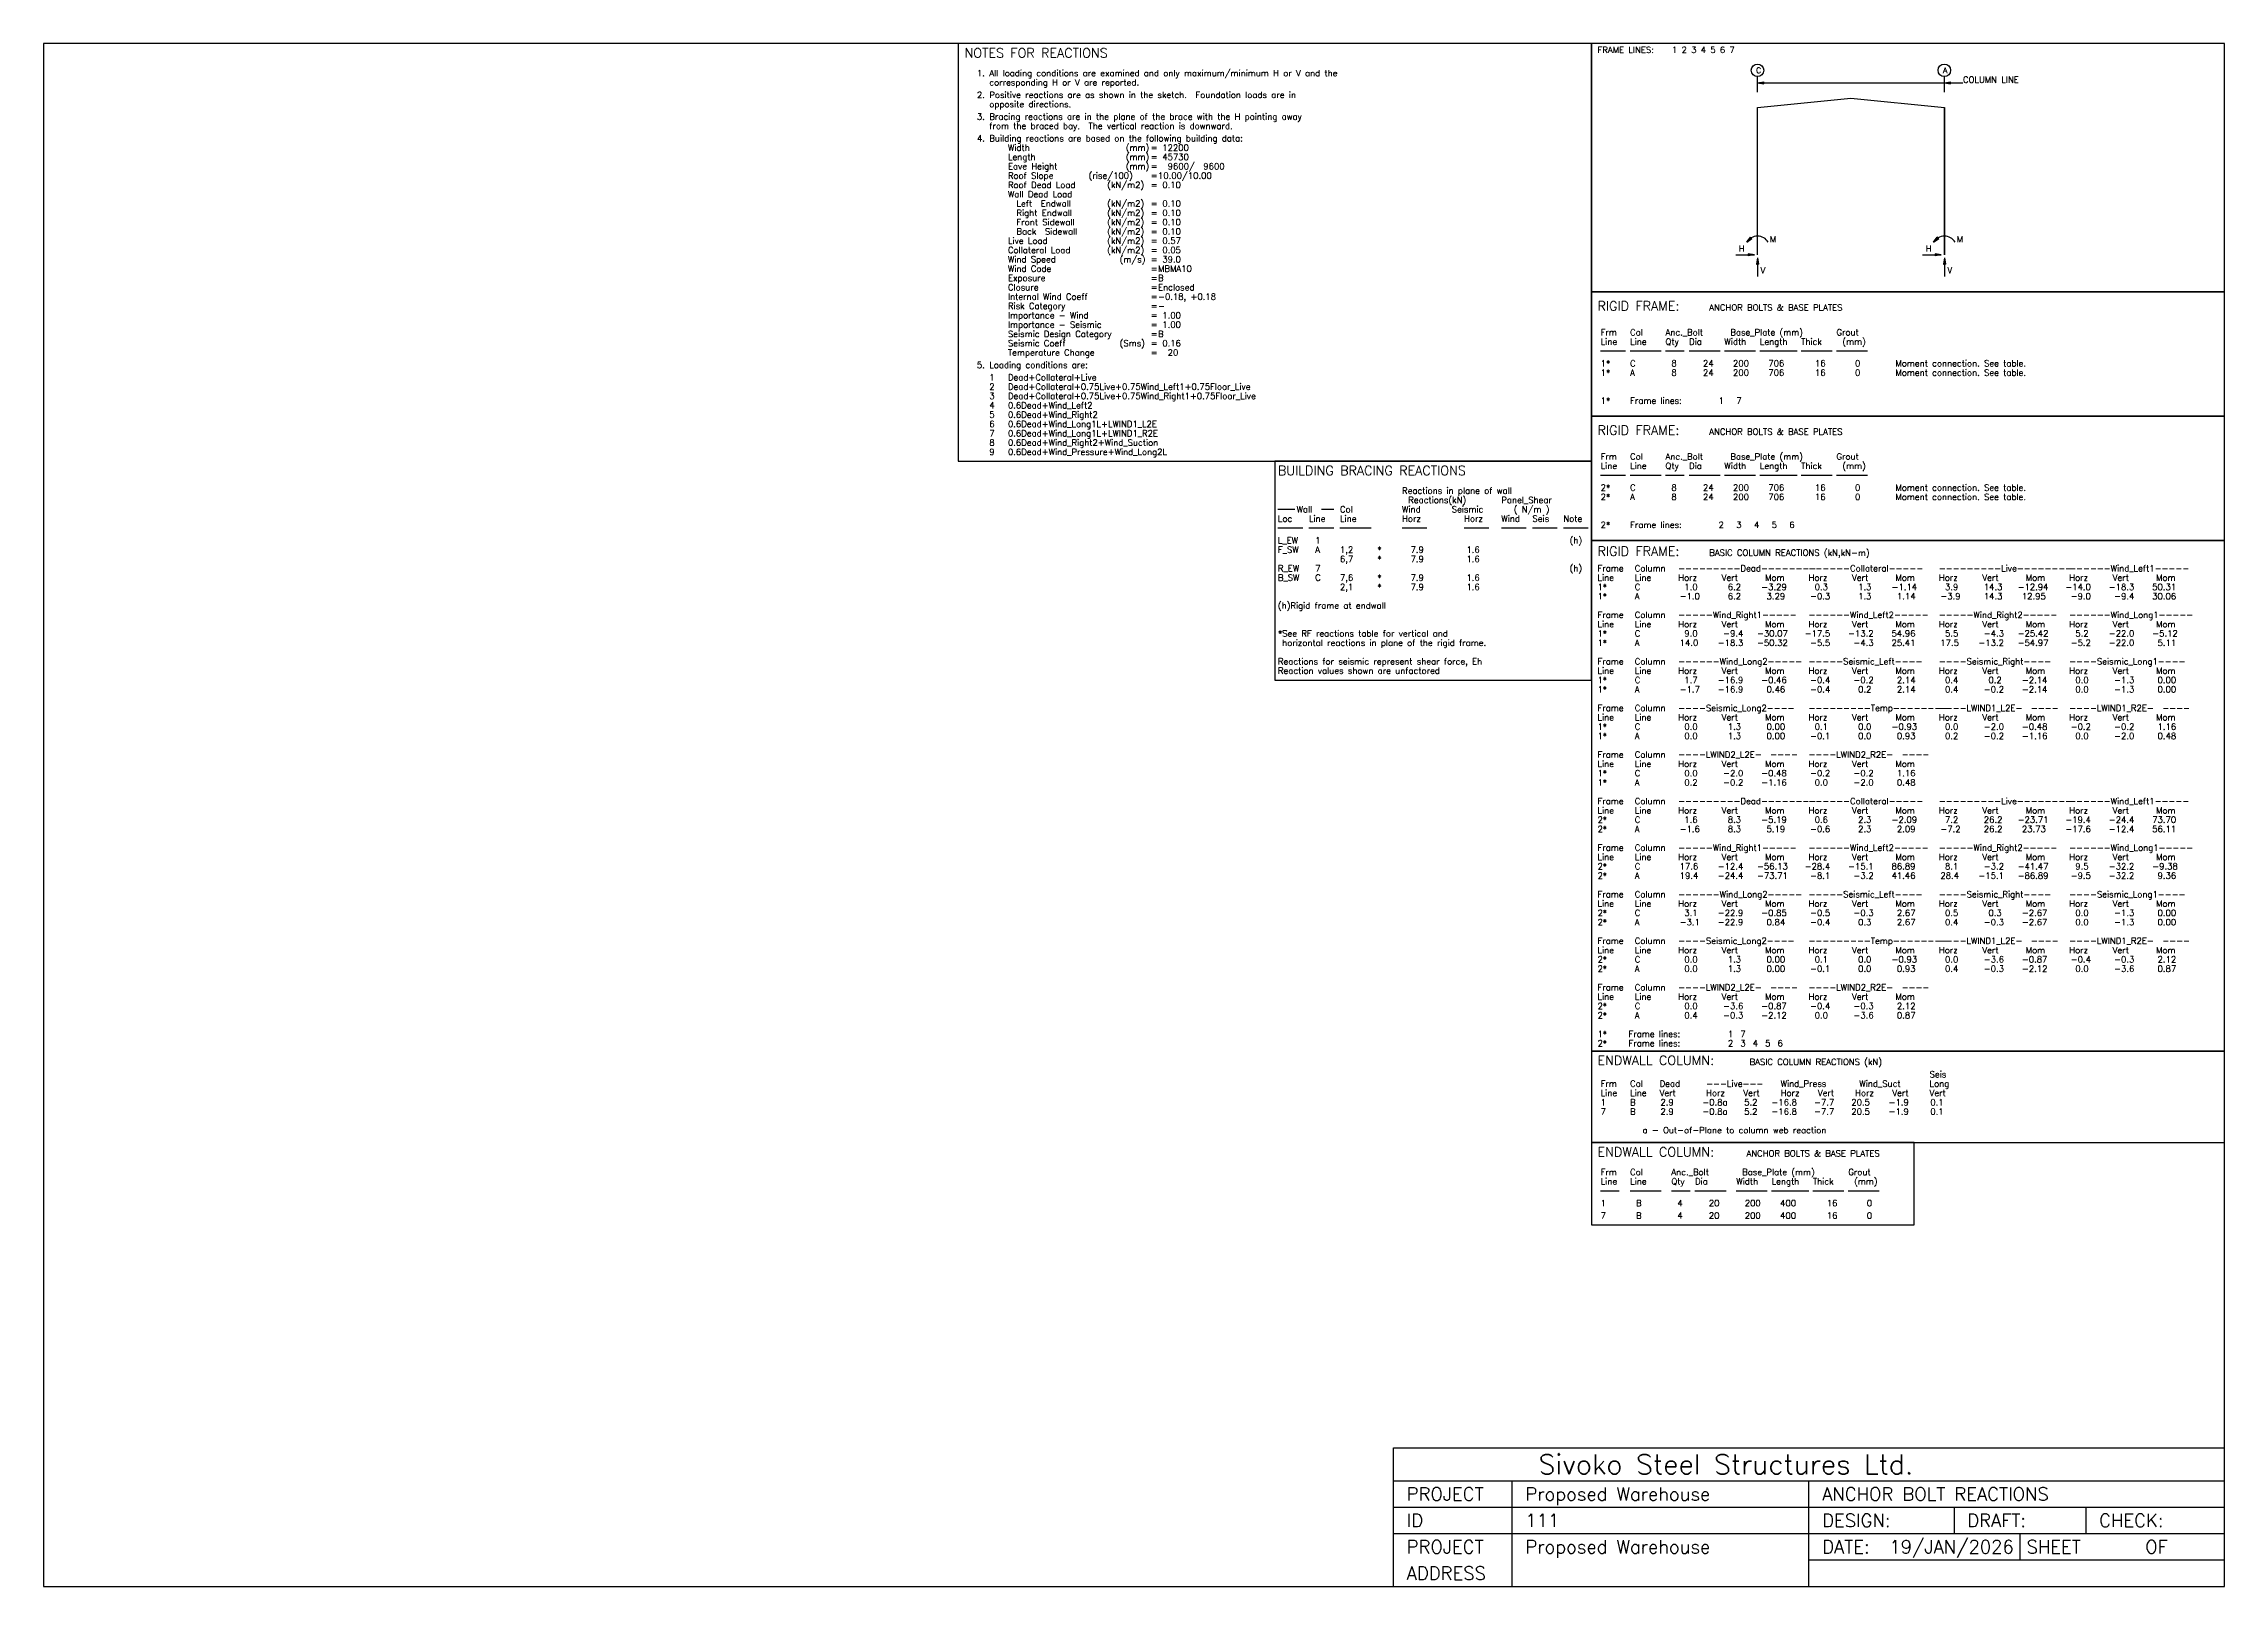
# Model space of a CAD drawing. Extents: x 0 to 63438, y 0 to 44860.
import ezdxf

# ---------------------------------------------------------------- set-up
doc = ezdxf.new("R2010")
doc.units = 0
doc.linetypes.add('CONTIN', pattern=[0])
doc.layers.get('0').update_dxf_attribs({"linetype": 'CONTIN'})
for name, color, linetype in [('1', 7, 'CONTIN'), ('13', 1, 'CONTIN'), ('14', 7, 'CONTIN'), ('20', 7, 'CONTIN'), ('22', 7, 'CONTIN'), ('26', 7, 'CONTIN')]:
    doc.layers.add(name, color=color, linetype=linetype)
doc.styles.add('SIMPLEX', font='SIMPLEX')

# ---------------------------------------------------------------- blocks, each defined once
blk = doc.blocks.new('MARROW')
for p, q in [((0, 0), (-2.54, 0.42)), ((-2.54, 0.42), (-2.54, -0.42)), ((0, 0), (-2.54, -0.42))]:
    blk.add_line(p, q)
blk = doc.blocks.new('RFRM-1', base_point=(-4833.298, 6138.369))
for p, q in [((13581.807, 6138.369), (-4833.298, 6138.369)), ((-4833.298, 6138.369), (-4833.298, -1083.242)), ((13581.807, -1083.242), (13581.807, 6138.369)), ((-4833.298, -1083.242), (13581.807, -1083.242))]:
    blk.add_line(p, q)
at = {"layer": '1'}
for p, q in [((0, 4730.154), (0, 5181.505)), ((5436.365, 4730.154), (5436.365, 5181.505)), ((0, 5000.965), (5977.986, 5000.965)), ((0, 4277.796), (2718.183, 4549.614)), ((2718.183, 4549.614), (5436.365, 4277.796)), ((0, 0), (0, 4277.796)), ((0, 0), (0, 4277.796)), ((5436.365, 4277.796), (5436.365, 0)), ((5436.365, 0), (5436.365, 4277.796)), ((-631.891, 0), (-90.27, 0)), ((4804.475, 0), (5346.095, 0)), ((0, -90.27), (0, -631.891)), ((5436.365, -90.27), (5436.365, -631.891))]:
    blk.add_line(p, q, dxfattribs=at)
for centre in [(0, 180.54), (5436.365, 180.54)]:
    blk.add_arc(centre, 361.081, 30, 150, dxfattribs=at)
at = {"layer": '13'}
for centre in [(0, 5362.045), (5436.365, 5362.045)]:
    blk.add_circle(centre, 180.54, dxfattribs=at)
at = {"layer": '1', "xscale": 71.079, "yscale": 71.079, "zscale": 71.079}
for p, rotation in [((0, 5000.965), 180), ((5436.365, 5000.965), 180), ((-312.705, 361.08), -135), ((5123.661, 361.08), -135), ((0, -90.27), 90), ((5436.365, -90.27), 90)]:
    blk.add_blockref('MARROW', p, dxfattribs=dict(at, rotation=rotation))
for p in [(-90.27, 0), (5346.095, 0)]:
    blk.add_blockref('MARROW', p, dxfattribs=at)
at = {"layer": '13', "style": 'SIMPLEX'}
for s, p in [('C', (-40.622, 5280.802)), ('A', (5395.744, 5280.802))]:
    blk.add_text(s, height=162.486, dxfattribs=at).set_placement(p)
at = {"layer": '14', "style": 'SIMPLEX'}
for s, p in [('FRAME LINES:', (-4652.757, 5867.559)), ('1 2 3 4 5 6 7', (-2486.274, 5867.559)), ('COLUMN LINE', (5977.986, 5000.965)), ('H', (-541.621, 90.27)), ('M', (361.081, 361.081)), ('H', (4894.745, 90.27)), ('M', (5797.446, 361.081)), ('V', (90.27, -541.621)), ('V', (5526.635, -541.621))]:
    blk.add_text(s, height=180.54, dxfattribs=at).set_placement(p)
blk = doc.blocks.new('BOLT01')
for p, q in [((18415.104, 0), (0, 0)), ((0, 0), (0, -3610.805)), ((18415.104, -3610.805), (18415.104, 0)), ((0, -3610.805), (18415.104, -3610.805))]:
    blk.add_line(p, q)
at = {"layer": '14'}
for p, q in [((270.81, -1715.132), (992.971, -1715.132)), ((1128.377, -1715.132), (2031.078, -1715.132)), ((2157.456, -1715.132), (2699.077, -1715.132)), ((2843.509, -1715.132), (3746.21, -1715.132)), ((3872.588, -1715.132), (4775.289, -1715.132)), ((4901.667, -1715.132), (5984.908, -1715.132)), ((6102.259, -1715.132), (7004.96, -1715.132)), ((7131.339, -1715.132), (8034.041, -1715.132))]:
    blk.add_line(p, q, dxfattribs=at)
at = {"layer": '13', "style": 'SIMPLEX'}
for s, p in [('1*', (270.81, -2166.483)), ('1*', (270.81, -2437.293)), ('A', (1128.377, -2437.293)), ('C', (1128.377, -2166.483)), ('1*', (270.81, -3249.725)), ('1', (3701.074, -3249.725)), ('7', (4215.614, -3249.725))]:
    blk.add_text(s, height=180.54, dxfattribs=at).set_placement(p)
at = {"layer": '14', "style": 'SIMPLEX'}
for s, p in [('Frm', (270.81, -1263.782)), ('Col', (1128.377, -1263.782)), ('Anc._Bolt', (2157.456, -1263.782)), ('Base_Plate (mm)', (4044.101, -1263.782)), ('Grout', (7131.339, -1263.782)), ('Line', (270.81, -1534.592)), ('Line', (1128.377, -1534.592)), ('Qty', (2157.456, -1534.592)), ('Dia', (2843.509, -1534.592)), ('Width', (3872.588, -1534.592)), ('Length', (4901.667, -1534.592)), ('Thick', (6102.259, -1534.592)), ('(mm)', (7302.853, -1534.592)), ('Moment connection. See table.', (8846.475, -2166.483)), ('Moment connection. See table.', (8846.475, -2437.293)), ('Frame lines:', (1128.377, -3249.725))]:
    blk.add_text(s, height=180.54, dxfattribs=at).set_placement(p)
at = {"layer": '20', "style": 'SIMPLEX'}
for s, height, p in [('RIGID FRAME:', 270.81, (180.54, -541.621)), ('ANCHOR BOLTS & BASE PLATES', 180.54, (3430.265, -541.621))]:
    blk.add_text(s, height=height, dxfattribs=at).set_placement(p)
at = {"layer": '26', "style": 'SIMPLEX'}
for s, p in [('8', (2328.969, -2166.483)), ('8', (2328.969, -2437.293)), ('   24', (2843.509, -2166.483)), ('   24', (2843.509, -2437.293)), ('  200', (3872.588, -2166.483)), ('  200', (3872.588, -2437.293)), ('  706', (4901.667, -2166.483)), ('  706', (4901.667, -2437.293)), ('   16', (6102.259, -2166.483)), ('   16', (6102.259, -2437.293)), ('    0', (7131.339, -2166.483)), ('    0', (7131.339, -2437.293))]:
    blk.add_text(s, height=180.54, dxfattribs=at).set_placement(p)
blk = doc.blocks.new('BOLT02')
for p, q in [((18415.104, 0), (0, 0)), ((0, 0), (0, -3610.805)), ((18415.104, -3610.805), (18415.104, 0)), ((0, -3610.805), (18415.104, -3610.805))]:
    blk.add_line(p, q)
at = {"layer": '14'}
for p, q in [((270.81, -1715.132), (992.971, -1715.132)), ((1128.377, -1715.132), (2031.078, -1715.132)), ((2157.456, -1715.132), (2699.077, -1715.132)), ((2843.509, -1715.132), (3746.21, -1715.132)), ((3872.588, -1715.132), (4775.289, -1715.132)), ((4901.667, -1715.132), (5984.908, -1715.132)), ((6102.259, -1715.132), (7004.96, -1715.132)), ((7131.339, -1715.132), (8034.041, -1715.132))]:
    blk.add_line(p, q, dxfattribs=at)
at = {"layer": '13', "style": 'SIMPLEX'}
for s, p in [('2*', (270.81, -2166.483)), ('2*', (270.81, -2437.293)), ('A', (1128.377, -2437.293)), ('C', (1128.377, -2166.483)), ('2*', (270.81, -3249.725)), ('2', (3701.074, -3249.725)), ('3', (4215.614, -3249.725)), ('4', (4730.153, -3249.725)), ('5', (5244.693, -3249.725)), ('6', (5759.232, -3249.725))]:
    blk.add_text(s, height=180.54, dxfattribs=at).set_placement(p)
at = {"layer": '14', "style": 'SIMPLEX'}
for s, p in [('Frm', (270.81, -1263.782)), ('Col', (1128.377, -1263.782)), ('Anc._Bolt', (2157.456, -1263.782)), ('Base_Plate (mm)', (4044.101, -1263.782)), ('Grout', (7131.339, -1263.782)), ('Line', (270.81, -1534.592)), ('Line', (1128.377, -1534.592)), ('Qty', (2157.456, -1534.592)), ('Dia', (2843.509, -1534.592)), ('Width', (3872.588, -1534.592)), ('Length', (4901.667, -1534.592)), ('Thick', (6102.259, -1534.592)), ('(mm)', (7302.853, -1534.592)), ('Moment connection. See table.', (8846.475, -2166.483)), ('Moment connection. See table.', (8846.475, -2437.293)), ('Frame lines:', (1128.377, -3249.725))]:
    blk.add_text(s, height=180.54, dxfattribs=at).set_placement(p)
at = {"layer": '20', "style": 'SIMPLEX'}
for s, height, p in [('RIGID FRAME:', 270.81, (180.54, -541.621)), ('ANCHOR BOLTS & BASE PLATES', 180.54, (3430.265, -541.621))]:
    blk.add_text(s, height=height, dxfattribs=at).set_placement(p)
at = {"layer": '26', "style": 'SIMPLEX'}
for s, p in [('8', (2328.969, -2166.483)), ('8', (2328.969, -2437.293)), ('   24', (2843.509, -2166.483)), ('   24', (2843.509, -2437.293)), ('  200', (3872.588, -2166.483)), ('  200', (3872.588, -2437.293)), ('  706', (4901.667, -2166.483)), ('  706', (4901.667, -2437.293)), ('   16', (6102.259, -2166.483)), ('   16', (6102.259, -2437.293)), ('    0', (7131.339, -2166.483)), ('    0', (7131.339, -2437.293))]:
    blk.add_text(s, height=180.54, dxfattribs=at).set_placement(p)
blk = doc.blocks.new('RFBASE')
at = {"layer": '1'}
for p, q in [((18415.104, 0), (0, 0)), ((0, 0), (0, -14849.433)), ((18415.104, -14849.433), (18415.104, 0)), ((0, -14849.433), (18415.104, -14849.433))]:
    blk.add_line(p, q, dxfattribs=at)
at = {"layer": '13', "style": 'SIMPLEX'}
for s, p in [('1*', (180.54, -1444.322)), ('C', (1263.782, -1444.322)), ('1*', (180.54, -1715.132)), ('A', (1263.782, -1715.132)), ('1*', (180.54, -2798.374)), ('1*', (180.54, -3069.185)), ('A', (1263.782, -3069.185)), ('C', (1263.782, -2798.374)), ('1*', (180.54, -4152.426)), ('1*', (180.54, -4423.236)), ('A', (1263.782, -4423.236)), ('C', (1263.782, -4152.426)), ('1*', (180.54, -5506.478)), ('1*', (180.54, -5777.288)), ('A', (1263.782, -5777.288)), ('C', (1263.782, -5506.478)), ('1*', (180.54, -6860.528)), ('1*', (180.54, -7131.339)), ('A', (1263.782, -7131.339)), ('C', (1263.782, -6860.528)), ('2*', (180.54, -8214.581)), ('C', (1263.782, -8214.581)), ('2*', (180.54, -8485.392)), ('A', (1263.782, -8485.392)), ('2*', (180.54, -9568.633)), ('C', (1263.782, -9568.633)), ('2*', (180.54, -9839.443)), ('A', (1263.782, -9839.443)), ('2*', (180.54, -10922.686)), ('C', (1263.782, -10922.686)), ('2*', (180.54, -11193.496)), ('A', (1263.782, -11193.496)), ('2*', (180.54, -12276.737)), ('2*', (180.54, -12547.548)), ('A', (1263.782, -12547.548)), ('C', (1263.782, -12276.737)), ('2*', (180.54, -13630.789)), ('2*', (180.54, -13901.6)), ('A', (1263.782, -13901.6)), ('C', (1263.782, -13630.789)), ('2*', (180.54, -14714.028)), ('1*', (180.54, -14443.219)), ('2', (3971.885, -14714.028)), ('1', (3971.885, -14443.219)), ('7', (4332.966, -14443.219)), ('3', (4332.966, -14714.028)), ('4', (4694.047, -14714.028)), ('5', (5055.127, -14714.028)), ('6', (5416.208, -14714.028))]:
    blk.add_text(s, height=180.54, dxfattribs=at).set_placement(p)
at = {"layer": '14', "style": 'SIMPLEX'}
for s, p in [('Frame', (180.54, -902.701)), ('Line', (180.54, -1173.512)), ('Column', (1263.782, -902.701)), ('Line', (1263.782, -1173.512)), ('---------Dead--------', (2527.563, -902.701)), ('Horz', (2527.563, -1173.512)), ('Vert', (3791.345, -1173.512)), ('Mom', (5055.127, -1173.512)), ('------Collateral-----', (6318.909, -902.701)), ('Horz', (6318.909, -1173.512)), ('Vert', (7582.69, -1173.512)), ('Mom', (8846.473, -1173.512)), ('---------Live--------', (10110.254, -902.701)), ('Horz', (10110.254, -1173.512)), ('Vert', (11374.036, -1173.512)), ('Mom', (12637.817, -1173.512)), ('------Wind_Left1-----', (13901.6, -902.701)), ('Horz', (13901.6, -1173.512)), ('Vert', (15165.381, -1173.512)), ('Mom', (16429.162, -1173.512)), ('Frame', (180.54, -2256.753)), ('Line', (180.54, -2527.564)), ('Column', (1263.782, -2256.753)), ('Line', (1263.782, -2527.564)), ('-----Wind_Right1-----', (2527.563, -2256.753)), ('Horz', (2527.563, -2527.564)), ('Vert', (3791.345, -2527.564)), ('Mom', (5055.127, -2527.564)), ('------Wind_Left2-----', (6318.909, -2256.753)), ('Horz', (6318.909, -2527.564)), ('Vert', (7582.69, -2527.564)), ('Mom', (8846.473, -2527.564)), ('-----Wind_Right2-----', (10110.254, -2256.753)), ('Horz', (10110.254, -2527.564)), ('Vert', (11374.036, -2527.564)), ('Mom', (12637.817, -2527.564)), ('------Wind_Long1-----', (13901.6, -2256.753)), ('Horz', (13901.6, -2527.564)), ('Vert', (15165.381, -2527.564)), ('Mom', (16429.162, -2527.564)), ('Frame', (180.54, -3610.805)), ('Line', (180.54, -3881.615)), ('Column', (1263.782, -3610.805)), ('Line', (1263.782, -3881.615)), ('------Wind_Long2-----', (2527.563, -3610.805)), ('Horz', (2527.563, -3881.615)), ('Vert', (3791.345, -3881.615)), ('Mom', (5055.127, -3881.615)), ('-----Seismic_Left----', (6318.909, -3610.805)), ('Horz', (6318.909, -3881.615)), ('Vert', (7582.69, -3881.615)), ('Mom', (8846.473, -3881.615)), ('----Seismic_Right----', (10110.254, -3610.805)), ('Horz', (10110.254, -3881.615)), ('Vert', (11374.036, -3881.615)), ('Mom', (12637.817, -3881.615)), ('----Seismic_Long1----', (13901.6, -3610.805)), ('Horz', (13901.6, -3881.615)), ('Vert', (15165.381, -3881.615)), ('Mom', (16429.162, -3881.615)), ('Frame', (180.54, -4964.856)), ('Line', (180.54, -5235.667)), ('Column', (1263.782, -4964.856)), ('Line', (1263.782, -5235.667)), ('----Seismic_Long2----', (2527.563, -4964.856)), ('Horz', (2527.563, -5235.667)), ('Vert', (3791.345, -5235.667)), ('Mom', (5055.127, -5235.667)), ('---------Temp--------', (6318.909, -4964.856)), ('Horz', (6318.909, -5235.667)), ('Vert', (7582.69, -5235.667)), ('Mom', (8846.473, -5235.667)), ('----LWIND1_L2E-  ----', (10110.254, -4964.856)), ('Horz', (10110.254, -5235.667)), ('Vert', (11374.036, -5235.667)), ('Mom', (12637.817, -5235.667)), ('----LWIND1_R2E-  ----', (13901.6, -4964.856)), ('Horz', (13901.6, -5235.667)), ('Vert', (15165.381, -5235.667)), ('Mom', (16429.162, -5235.667)), ('Frame', (180.54, -6318.908)), ('Column', (1263.782, -6318.908)), ('----LWIND2_L2E-  ----', (2527.563, -6318.908)), ('----LWIND2_R2E-  ----', (6318.909, -6318.908)), ('Line', (180.54, -6589.719)), ('Line', (1263.782, -6589.719)), ('Horz', (2527.563, -6589.719)), ('Vert', (3791.345, -6589.719)), ('Mom', (5055.127, -6589.719)), ('Horz', (6318.909, -6589.719)), ('Vert', (7582.69, -6589.719)), ('Mom', (8846.473, -6589.719)), ('Frame', (180.54, -7672.96)), ('Column', (1263.782, -7672.96)), ('---------Dead--------', (2527.563, -7672.96)), ('------Collateral-----', (6318.909, -7672.96)), ('---------Live--------', (10110.254, -7672.96)), ('------Wind_Left1-----', (13901.6, -7672.96)), ('Line', (180.54, -7943.771)), ('Line', (1263.782, -7943.771)), ('Horz', (2527.563, -7943.771)), ('Vert', (3791.345, -7943.771)), ('Mom', (5055.127, -7943.771)), ('Horz', (6318.909, -7943.771)), ('Vert', (7582.69, -7943.771)), ('Mom', (8846.473, -7943.771)), ('Horz', (10110.254, -7943.771)), ('Vert', (11374.036, -7943.771)), ('Mom', (12637.817, -7943.771)), ('Horz', (13901.6, -7943.771)), ('Vert', (15165.381, -7943.771)), ('Mom', (16429.162, -7943.771)), ('Frame', (180.54, -9027.013)), ('Column', (1263.782, -9027.013)), ('-----Wind_Right1-----', (2527.563, -9027.013)), ('------Wind_Left2-----', (6318.909, -9027.013)), ('-----Wind_Right2-----', (10110.254, -9027.013)), ('------Wind_Long1-----', (13901.6, -9027.013)), ('Line', (180.54, -9297.823)), ('Line', (1263.782, -9297.823)), ('Horz', (2527.563, -9297.823)), ('Vert', (3791.345, -9297.823)), ('Mom', (5055.127, -9297.823)), ('Horz', (6318.909, -9297.823)), ('Vert', (7582.69, -9297.823)), ('Mom', (8846.473, -9297.823)), ('Horz', (10110.254, -9297.823)), ('Vert', (11374.036, -9297.823)), ('Mom', (12637.817, -9297.823)), ('Horz', (13901.6, -9297.823)), ('Vert', (15165.381, -9297.823)), ('Mom', (16429.162, -9297.823)), ('Frame', (180.54, -10381.064)), ('Line', (180.54, -10651.875)), ('Column', (1263.782, -10381.064)), ('Line', (1263.782, -10651.875)), ('------Wind_Long2-----', (2527.563, -10381.064)), ('Horz', (2527.563, -10651.875)), ('Vert', (3791.345, -10651.875)), ('Mom', (5055.127, -10651.875)), ('-----Seismic_Left----', (6318.909, -10381.064)), ('Horz', (6318.909, -10651.875)), ('Vert', (7582.69, -10651.875)), ('Mom', (8846.473, -10651.875)), ('----Seismic_Right----', (10110.254, -10381.064)), ('Horz', (10110.254, -10651.875)), ('Vert', (11374.036, -10651.875)), ('Mom', (12637.817, -10651.875)), ('----Seismic_Long1----', (13901.6, -10381.064)), ('Horz', (13901.6, -10651.875)), ('Vert', (15165.381, -10651.875)), ('Mom', (16429.162, -10651.875)), ('Frame', (180.54, -11735.117)), ('Line', (180.54, -12005.928)), ('Column', (1263.782, -11735.117)), ('Line', (1263.782, -12005.928)), ('----Seismic_Long2----', (2527.563, -11735.117)), ('Horz', (2527.563, -12005.928)), ('Vert', (3791.345, -12005.928)), ('Mom', (5055.127, -12005.928)), ('---------Temp--------', (6318.909, -11735.117)), ('Horz', (6318.909, -12005.928)), ('Vert', (7582.69, -12005.928)), ('Mom', (8846.473, -12005.928)), ('----LWIND1_L2E-  ----', (10110.254, -11735.117)), ('Horz', (10110.254, -12005.928)), ('Vert', (11374.036, -12005.928)), ('Mom', (12637.817, -12005.928)), ('----LWIND1_R2E-  ----', (13901.6, -11735.117)), ('Horz', (13901.6, -12005.928)), ('Vert', (15165.381, -12005.928)), ('Mom', (16429.162, -12005.928)), ('Frame', (180.54, -13089.168)), ('Line', (180.54, -13359.979)), ('Column', (1263.782, -13089.168)), ('Line', (1263.782, -13359.979)), ('----LWIND2_L2E-  ----', (2527.563, -13089.168)), ('Horz', (2527.563, -13359.979)), ('Vert', (3791.345, -13359.979)), ('Mom', (5055.127, -13359.979)), ('----LWIND2_R2E-  ----', (6318.909, -13089.168)), ('Horz', (6318.909, -13359.979)), ('Vert', (7582.69, -13359.979)), ('Mom', (8846.473, -13359.979)), ('Frame lines:', (1083.242, -14443.219)), ('Frame lines:', (1083.242, -14714.028))]:
    blk.add_text(s, height=180.54, dxfattribs=at).set_placement(p)
at = {"layer": '20', "style": 'SIMPLEX'}
for s, height, p in [('RIGID FRAME:', 270.81, (180.54, -451.351)), ('BASIC COLUMN REACTIONS (kN,kN-m)', 180.54, (3430.265, -451.351))]:
    blk.add_text(s, height=height, dxfattribs=at).set_placement(p)
at = {"layer": '26', "style": 'SIMPLEX'}
for s, p in [('    1.0', (2166.483, -1444.322)), ('    6.2', (3430.265, -1444.322)), ('  -3.29', (4694.047, -1444.322)), ('    0.3', (5957.829, -1444.322)), ('    1.3', (7221.61, -1444.322)), ('  -1.14', (8485.392, -1444.322)), ('    3.9', (9749.174, -1444.322)), ('   14.3', (11012.955, -1444.322)), (' -12.94', (12276.737, -1444.322)), ('  -14.0', (13540.519, -1444.322)), ('  -18.3', (14804.301, -1444.322)), ('  50.31', (16068.083, -1444.322)), ('   -1.0', (2166.483, -1715.132)), ('    6.2', (3430.265, -1715.132)), ('   3.29', (4694.047, -1715.132)), ('   -0.3', (5957.829, -1715.132)), ('    1.3', (7221.61, -1715.132)), ('   1.14', (8485.392, -1715.132)), ('   -3.9', (9749.174, -1715.132)), ('   14.3', (11012.955, -1715.132)), ('  12.95', (12276.737, -1715.132)), ('   -9.0', (13540.519, -1715.132)), ('   -9.4', (14804.301, -1715.132)), ('  30.06', (16068.083, -1715.132)), ('   14.0', (2166.483, -3069.185)), ('    9.0', (2166.483, -2798.374)), ('  -18.3', (3430.265, -3069.185)), ('   -9.4', (3430.265, -2798.374)), (' -30.07', (4694.047, -2798.374)), (' -50.32', (4694.047, -3069.185)), ('  -17.5', (5957.829, -2798.374)), ('   -5.5', (5957.829, -3069.185)), ('  -13.2', (7221.61, -2798.374)), ('   -4.3', (7221.61, -3069.185)), ('  54.96', (8485.392, -2798.374)), ('  25.41', (8485.392, -3069.185)), ('   17.5', (9749.174, -3069.185)), ('    5.5', (9749.174, -2798.374)), ('  -13.2', (11012.955, -3069.185)), ('   -4.3', (11012.955, -2798.374)), (' -25.42', (12276.737, -2798.374)), (' -54.97', (12276.737, -3069.185)), ('   -5.2', (13540.519, -3069.185)), ('    5.2', (13540.519, -2798.374)), ('  -22.0', (14804.301, -2798.374)), ('  -22.0', (14804.301, -3069.185)), ('  -5.12', (16068.083, -2798.374)), ('   5.11', (16068.083, -3069.185)), ('   -1.7', (2166.483, -4423.236)), ('    1.7', (2166.483, -4152.426)), ('  -16.9', (3430.265, -4152.426)), ('  -16.9', (3430.265, -4423.236)), ('  -0.46', (4694.047, -4152.426)), ('   0.46', (4694.047, -4423.236)), ('   -0.4', (5957.829, -4152.426)), ('   -0.4', (5957.829, -4423.236)), ('   -0.2', (7221.61, -4152.426)), ('    0.2', (7221.61, -4423.236)), ('   2.14', (8485.392, -4152.426)), ('   2.14', (8485.392, -4423.236)), ('    0.4', (9749.174, -4152.426)), ('    0.4', (9749.174, -4423.236)), ('   -0.2', (11012.955, -4423.236)), ('    0.2', (11012.955, -4152.426)), ('  -2.14', (12276.737, -4152.426)), ('  -2.14', (12276.737, -4423.236)), ('    0.0', (13540.519, -4152.426)), ('    0.0', (13540.519, -4423.236)), ('   -1.3', (14804.301, -4152.426)), ('   -1.3', (14804.301, -4423.236)), ('   0.00', (16068.083, -4152.426)), ('   0.00', (16068.083, -4423.236)), ('    0.0', (2166.483, -5506.478)), ('    0.0', (2166.483, -5777.288)), ('    1.3', (3430.265, -5506.478)), ('    1.3', (3430.265, -5777.288)), ('   0.00', (4694.047, -5506.478)), ('   0.00', (4694.047, -5777.288)), ('   -0.1', (5957.829, -5777.288)), ('    0.1', (5957.829, -5506.478)), ('    0.0', (7221.61, -5506.478)), ('    0.0', (7221.61, -5777.288)), ('  -0.93', (8485.392, -5506.478)), ('   0.93', (8485.392, -5777.288)), ('    0.0', (9749.174, -5506.478)), ('    0.2', (9749.174, -5777.288)), ('   -2.0', (11012.955, -5506.478)), ('   -0.2', (11012.955, -5777.288)), ('  -0.48', (12276.737, -5506.478)), ('  -1.16', (12276.737, -5777.288)), ('   -0.2', (13540.519, -5506.478)), ('    0.0', (13540.519, -5777.288)), ('   -0.2', (14804.301, -5506.478)), ('   -2.0', (14804.301, -5777.288)), ('   0.48', (16068.083, -5777.288)), ('   1.16', (16068.083, -5506.478)), ('    0.0', (2166.483, -6860.528)), ('    0.2', (2166.483, -7131.339)), ('   -2.0', (3430.265, -6860.528)), ('   -0.2', (3430.265, -7131.339)), ('  -0.48', (4694.047, -6860.528)), ('  -1.16', (4694.047, -7131.339)), ('   -0.2', (5957.829, -6860.528)), ('    0.0', (5957.829, -7131.339)), ('   -0.2', (7221.61, -6860.528)), ('   -2.0', (7221.61, -7131.339)), ('   0.48', (8485.392, -7131.339)), ('   1.16', (8485.392, -6860.528)), ('    1.6', (2166.483, -8214.581)), ('    8.3', (3430.265, -8214.581)), ('  -5.19', (4694.047, -8214.581)), ('    0.6', (5957.829, -8214.581)), ('    2.3', (7221.61, -8214.581)), ('  -2.09', (8485.392, -8214.581)), ('    7.2', (9749.174, -8214.581)), ('   26.2', (11012.955, -8214.581)), (' -23.71', (12276.737, -8214.581)), ('  -19.4', (13540.519, -8214.581)), ('  -24.4', (14804.301, -8214.581)), ('  73.70', (16068.083, -8214.581)), ('   -1.6', (2166.483, -8485.392)), ('    8.3', (3430.265, -8485.392)), ('   5.19', (4694.047, -8485.392)), ('   -0.6', (5957.829, -8485.392)), ('    2.3', (7221.61, -8485.392)), ('   2.09', (8485.392, -8485.392)), ('   -7.2', (9749.174, -8485.392)), ('   26.2', (11012.955, -8485.392)), ('  23.73', (12276.737, -8485.392)), ('  -17.6', (13540.519, -8485.392)), ('  -12.4', (14804.301, -8485.392)), ('  56.11', (16068.083, -8485.392)), ('   17.6', (2166.483, -9568.633)), ('  -12.4', (3430.265, -9568.633)), (' -56.13', (4694.047, -9568.633)), ('  -28.4', (5957.829, -9568.633)), ('  -15.1', (7221.61, -9568.633)), ('  86.89', (8485.392, -9568.633)), ('    8.1', (9749.174, -9568.633)), ('   -3.2', (11012.955, -9568.633)), (' -41.47', (12276.737, -9568.633)), ('    9.5', (13540.519, -9568.633)), ('  -32.2', (14804.301, -9568.633)), ('  -9.38', (16068.083, -9568.633)), ('   19.4', (2166.483, -9839.443)), ('  -24.4', (3430.265, -9839.443)), (' -73.71', (4694.047, -9839.443)), ('   -8.1', (5957.829, -9839.443)), ('   -3.2', (7221.61, -9839.443)), ('  41.46', (8485.392, -9839.443)), ('   28.4', (9749.174, -9839.443)), ('  -15.1', (11012.955, -9839.443)), (' -86.89', (12276.737, -9839.443)), ('   -9.5', (13540.519, -9839.443)), ('  -32.2', (14804.301, -9839.443)), ('   9.36', (16068.083, -9839.443)), ('    3.1', (2166.483, -10922.686)), ('  -22.9', (3430.265, -10922.686)), ('  -0.85', (4694.047, -10922.686)), ('   -0.5', (5957.829, -10922.686)), ('   -0.3', (7221.61, -10922.686)), ('   2.67', (8485.392, -10922.686)), ('    0.5', (9749.174, -10922.686)), ('    0.3', (11012.955, -10922.686)), ('  -2.67', (12276.737, -10922.686)), ('    0.0', (13540.519, -10922.686)), ('   -1.3', (14804.301, -10922.686)), ('   0.00', (16068.083, -10922.686)), ('   -3.1', (2166.483, -11193.496)), ('  -22.9', (3430.265, -11193.496)), ('   0.84', (4694.047, -11193.496)), ('   -0.4', (5957.829, -11193.496)), ('    0.3', (7221.61, -11193.496)), ('   2.67', (8485.392, -11193.496)), ('    0.4', (9749.174, -11193.496)), ('   -0.3', (11012.955, -11193.496)), ('  -2.67', (12276.737, -11193.496)), ('    0.0', (13540.519, -11193.496)), ('   -1.3', (14804.301, -11193.496)), ('   0.00', (16068.083, -11193.496)), ('    0.0', (2166.483, -12276.737)), ('    0.0', (2166.483, -12547.548)), ('    1.3', (3430.265, -12276.737)), ('    1.3', (3430.265, -12547.548)), ('   0.00', (4694.047, -12276.737)), ('   0.00', (4694.047, -12547.548)), ('   -0.1', (5957.829, -12547.548)), ('    0.1', (5957.829, -12276.737)), ('    0.0', (7221.61, -12276.737)), ('    0.0', (7221.61, -12547.548)), ('  -0.93', (8485.392, -12276.737)), ('   0.93', (8485.392, -12547.548)), ('    0.0', (9749.174, -12276.737)), ('    0.4', (9749.174, -12547.548)), ('   -3.6', (11012.955, -12276.737)), ('   -0.3', (11012.955, -12547.548)), ('  -0.87', (12276.737, -12276.737)), ('  -2.12', (12276.737, -12547.548)), ('   -0.4', (13540.519, -12276.737)), ('    0.0', (13540.519, -12547.548)), ('   -0.3', (14804.301, -12276.737)), ('   -3.6', (14804.301, -12547.548)), ('   2.12', (16068.083, -12276.737)), ('   0.87', (16068.083, -12547.548)), ('    0.0', (2166.483, -13630.789)), ('    0.4', (2166.483, -13901.6)), ('   -3.6', (3430.265, -13630.789)), ('   -0.3', (3430.265, -13901.6)), ('  -0.87', (4694.047, -13630.789)), ('  -2.12', (4694.047, -13901.6)), ('   -0.4', (5957.829, -13630.789)), ('    0.0', (5957.829, -13901.6)), ('   -0.3', (7221.61, -13630.789)), ('   -3.6', (7221.61, -13901.6)), ('   2.12', (8485.392, -13630.789)), ('   0.87', (8485.392, -13901.6))]:
    blk.add_text(s, height=180.54, dxfattribs=at).set_placement(p)
blk = doc.blocks.new('EWTABL')
for p, q in [((18415.104, 0), (0, 0)), ((0, 0), (0, -2662.969)), ((18415.104, -2662.969), (18415.104, 0)), ((0, -2662.969), (18415.104, -2662.969))]:
    blk.add_line(p, q)
at = {"layer": '13', "style": 'SIMPLEX'}
for s, p in [('7', (270.81, -1850.538)), ('1', (270.81, -1579.727)), ('B', (1128.377, -1579.727)), ('B', (1128.377, -1850.538))]:
    blk.add_text(s, height=180.54, dxfattribs=at).set_placement(p)
at = {"layer": '14', "style": 'SIMPLEX'}
for s, p in [('Seis', (9839.444, -767.296)), ('Frm', (270.81, -1038.106)), ('Line', (270.81, -1308.917)), ('Col', (1128.377, -1038.106)), ('Line', (1128.377, -1308.917)), ('Vert', (1985.943, -1308.917)), ('Dead', (1985.943, -1038.106)), ('---Live---', (3339.995, -1038.106)), ('Horz', (3339.995, -1308.917)), ('Vert', (4423.236, -1308.917)), ('Wind_Press', (5506.478, -1038.106)), ('Horz', (5506.478, -1308.917)), ('Vert', (6589.719, -1308.917)), ('Horz', (7672.961, -1308.917)), (' Wind_Suct', (7672.961, -1038.106)), ('Vert', (8756.202, -1308.917)), ('Vert', (9839.444, -1308.917)), ('Long', (9839.444, -1038.106))]:
    blk.add_text(s, height=180.54, dxfattribs=at).set_placement(p)
at = {"layer": '20', "style": 'SIMPLEX'}
for s, height, p in [('ENDWALL COLUMN:', 270.81, (180.54, -406.216)), ('BASIC COLUMN REACTIONS (kN)', 180.54, (4603.776, -406.216))]:
    blk.add_text(s, height=height, dxfattribs=at).set_placement(p)
at = {"layer": '26', "style": 'SIMPLEX'}
for s, p in [('    2.9', (1471.403, -1579.727)), ('    2.9', (1471.403, -1850.538)), ('   -0.8a', (2825.455, -1579.727)), ('   -0.8a', (2825.455, -1850.538)), ('    5.2', (3908.696, -1579.727)), ('    5.2', (3908.696, -1850.538)), ('  -16.8', (4991.938, -1579.727)), ('  -16.8', (4991.938, -1850.538)), ('   -7.7', (6075.18, -1579.727)), ('   -7.7', (6075.18, -1850.538)), ('   20.5', (7158.421, -1579.727)), ('   20.5', (7158.421, -1850.538)), ('   -1.9', (8241.663, -1579.727)), ('   -1.9', (8241.663, -1850.538)), ('    0.1', (9324.904, -1579.727)), ('    0.1', (9324.904, -1850.538)), ('a - Out-of-Plane to column web reaction', (1489.457, -2392.158))]:
    blk.add_text(s, height=180.54, dxfattribs=at).set_placement(p)
blk = doc.blocks.new('EWBASE')
for p, q in [((9388.093, 0), (0, 0)), ((0, 0), (0, -2392.158)), ((9388.093, -2392.158), (9388.093, 0)), ((0, -2392.158), (9388.093, -2392.158))]:
    blk.add_line(p, q)
at = {"layer": '14'}
for p, q in [((270.81, -1399.187), (812.431, -1399.187)), ((1128.377, -1399.187), (2031.078, -1399.187)), ((2328.969, -1399.187), (2870.59, -1399.187)), ((3015.022, -1399.187), (3917.723, -1399.187)), ((4215.614, -1399.187), (5118.315, -1399.187)), ((5244.693, -1399.187), (6327.935, -1399.187)), ((6445.285, -1399.187), (7347.986, -1399.187)), ((7474.366, -1399.187), (8377.067, -1399.187))]:
    blk.add_line(p, q, dxfattribs=at)
at = {"layer": '13', "style": 'SIMPLEX'}
for s, p in [('1', (270.81, -1850.538)), ('B', (1299.89, -1850.538)), ('7', (270.81, -2211.618)), ('B', (1299.89, -2211.618))]:
    blk.add_text(s, height=180.54, dxfattribs=at).set_placement(p)
at = {"layer": '14', "style": 'SIMPLEX'}
for s, p in [('Frm', (270.81, -947.836)), ('Line', (270.81, -1218.647)), ('Col', (1128.377, -947.836)), ('Line', (1128.377, -1218.647)), ('Anc._Bolt', (2328.969, -947.836)), ('Qty', (2328.969, -1218.647)), ('Dia', (3015.022, -1218.647)), ('Width', (4215.614, -1218.647)), ('Base_Plate (mm)', (4387.127, -947.836)), ('Length', (5244.693, -1218.647)), ('Thick', (6445.285, -1218.647)), ('Grout', (7474.366, -947.836)), ('(mm)', (7645.88, -1218.647))]:
    blk.add_text(s, height=180.54, dxfattribs=at).set_placement(p)
at = {"layer": '20', "style": 'SIMPLEX'}
for s, height, p in [('ENDWALL COLUMN:', 270.81, (180.54, -406.216)), ('ANCHOR BOLTS & BASE PLATES', 180.54, (4513.506, -406.216))]:
    blk.add_text(s, height=height, dxfattribs=at).set_placement(p)
at = {"layer": '26', "style": 'SIMPLEX'}
for s, p in [('4', (2500.482, -1850.538)), ('   20', (3015.022, -1850.538)), ('  200', (4215.614, -1850.538)), ('  400', (5244.693, -1850.538)), ('   16', (6445.285, -1850.538)), ('    0', (7474.366, -1850.538)), ('4', (2500.482, -2211.618)), ('   20', (3015.022, -2211.618)), ('  200', (4215.614, -2211.618)), ('  400', (5244.693, -2211.618)), ('   16', (6445.285, -2211.618)), ('    0', (7474.366, -2211.618))]:
    blk.add_text(s, height=180.54, dxfattribs=at).set_placement(p)
blk = doc.blocks.new('RNOTES')
for p, q in [((18415.104, 0), (0, 0)), ((0, 0), (0, -12141.333)), ((18415.104, -12141.333), (18415.104, 0)), ((0, -12141.333), (18415.104, -12141.333))]:
    blk.add_line(p, q)
at = {"layer": '1', "style": 'SIMPLEX'}
for s, p in [('1.', (541.621, -947.836)), ('All loading conditions are examined and only maximum/minimum H or V and the', (902.701, -947.836)), ('corresponding H or V are reported.', (902.701, -1218.647)), ('2.', (541.621, -1579.727)), ('opposite directions.', (902.701, -1850.538)), ('Positive reactions are as shown in the sketch.  Foundation loads are in', (902.701, -1579.727)), ('3.', (541.621, -2211.618)), ('from the braced bay.  The vertical reaction is downward.', (902.701, -2482.428)), ('Bracing reactions are in the plane of the brace with the H pointing away', (902.701, -2211.618)), ('4.', (541.621, -2843.509)), ('Building reactions are based on the following building data:', (902.701, -2843.509)), ('Width', (1444.322, -3114.319)), ('(mm)', (4874.587, -3114.319)), ('(mm)', (4874.587, -3385.13)), ('=', (5596.748, -3114.319)), ('  12200', (5687.018, -3114.319)), ('Length', (1444.322, -3385.13)), ('Eave Height', (1444.322, -3655.94)), ('Roof Slope', (1444.322, -3926.75)), ('(rise/100)', (3791.345, -3926.75)), ('(mm)', (4874.587, -3655.94)), ('=', (5596.748, -3385.13)), ('=', (5596.748, -3655.94)), (' 10.00/10.00', (5687.018, -3926.75)), ('  45730', (5687.018, -3385.13)), ('   9600/  9600', (5687.018, -3655.94)), ('Wall Dead Load', (1444.322, -4468.371)), ('Roof Dead Load', (1444.322, -4197.561)), ('(kN/m2)', (4332.966, -4197.561)), ('=', (5596.748, -3926.75)), ('=', (5596.748, -4197.561)), ('  0.10', (5687.018, -4197.561)), ('  Left  Endwall', (1444.322, -4739.181)), ('  Right Endwall', (1444.322, -5009.991)), ('(kN/m2)', (4332.966, -4739.181)), ('(kN/m2)', (4332.966, -5009.991)), ('(kN/m2)', (4332.966, -5280.801)), ('=', (5596.748, -4739.181)), ('=', (5596.748, -5009.991)), ('  0.10', (5687.018, -4739.181)), ('  0.10', (5687.018, -5009.991)), ('Live Load', (1444.322, -5822.422)), ('  Front Sidewall', (1444.322, -5280.801)), ('  Back  Sidewall', (1444.322, -5551.611)), ('(kN/m2)', (4332.966, -5551.611)), ('(kN/m2)', (4332.966, -5822.422)), ('=', (5596.748, -5280.801)), ('=', (5596.748, -5551.611)), ('  0.10', (5687.018, -5280.801)), ('  0.10', (5687.018, -5551.611)), ('  0.57', (5687.018, -5822.422)), ('Wind Speed', (1444.322, -6364.042)), ('Collateral Load', (1444.322, -6093.232)), ('(kN/m2)', (4332.966, -6093.232)), ('(m/s)', (4694.047, -6364.042)), ('=', (5596.748, -5822.422)), ('=', (5596.748, -6093.232)), ('=', (5596.748, -6364.042)), ('  0.05', (5687.018, -6093.232)), ('  39.0', (5687.018, -6364.042)), ('Wind Code', (1444.322, -6634.852)), ('Exposure', (1444.322, -6905.663)), ('=', (5596.748, -6634.852)), ('=', (5596.748, -6905.663)), (' MBMA10', (5687.018, -6634.852)), (' B', (5687.018, -6905.663)), ('Closure', (1444.322, -7176.474)), ('Internal Wind Coeff', (1444.322, -7447.284)), ('Risk Category', (1444.322, -7718.095)), ('=', (5596.748, -7176.474)), ('=', (5596.748, -7447.284)), (' Enclosed', (5687.018, -7176.474)), (' -0.18, +0.18', (5687.018, -7447.284)), ('Importance - Wind', (1444.322, -7988.905)), ('Importance - Seismic', (1444.322, -8259.716)), ('=', (5596.748, -7718.095)), ('=', (5596.748, -7988.905)), ('=', (5596.748, -8259.716)), (' -', (5687.018, -7718.095)), ('  1.00', (5687.018, -7988.905)), ('  1.00', (5687.018, -8259.716)), ('Seismic Design Category', (1444.322, -8530.526)), ('Seismic Coeff', (1444.322, -8801.337)), ('(Sms)', (4694.047, -8801.337)), ('=', (5596.748, -8530.526)), ('=', (5596.748, -8801.337)), (' B', (5687.018, -8530.526)), ('  0.16', (5687.018, -8801.337)), ('5.', (541.621, -9433.228)), ('Loading conditions are:', (902.701, -9433.228)), ('Temperature Change', (1444.322, -9072.147)), ('=', (5596.748, -9072.147)), ('   20', (5687.018, -9072.147)), ('2', (902.701, -10065.119)), ('1', (902.701, -9794.309)), ('Dead+Collateral+Live', (1444.322, -9794.309)), ('Dead+Collateral+0.75Live+0.75Wind_Left1+0.75Floor_Live', (1444.322, -10065.119)), ('Dead+Collateral+0.75Live+0.75Wind_Right1+0.75Floor_Live', (1444.322, -10335.93)), ('3', (902.701, -10335.93)), ('4', (902.701, -10606.74)), ('5', (902.701, -10877.551)), ('0.6Dead+Wind_Left2', (1444.322, -10606.74)), ('0.6Dead+Wind_Right2', (1444.322, -10877.551)), ('7', (902.701, -11419.172)), ('6', (902.701, -11148.361)), ('0.6Dead+Wind_Long1L+LWIND1_L2E', (1444.322, -11148.361)), ('0.6Dead+Wind_Long1L+LWIND1_R2E', (1444.322, -11419.172)), ('8', (902.701, -11689.982)), ('9', (902.701, -11960.793)), ('0.6Dead+Wind_Right2+Wind_Suction', (1444.322, -11689.982)), ('0.6Dead+Wind_Pressure+Wind_Long2L', (1444.322, -11960.793))]:
    blk.add_text(s, height=180.54, dxfattribs=at).set_placement(p)
at = {"layer": '20', "style": 'SIMPLEX'}
blk.add_text('NOTES FOR REACTIONS', height=270.81, dxfattribs=at).set_placement((180.54, -406.216))
blk = doc.blocks.new('BRACET')
for p, q in [((9207.553, 0), (0, 0)), ((0, 0), (0, -6364.042)), ((9207.553, -6364.042), (9207.553, 0)), ((0, -6364.042), (9207.553, -6364.042))]:
    blk.add_line(p, q)
at = {"layer": '14'}
for p, q in [((90.27, -1399.187), (586.756, -1399.187)), ((1354.052, -1399.187), (1715.132, -1399.187)), ((90.27, -1940.808), (812.431, -1940.808)), ((992.971, -1940.808), (1715.132, -1940.808)), ((1895.673, -1940.808), (2798.374, -1940.808)), ((3701.076, -1940.808), (4423.236, -1940.808)), ((5506.477, -1940.808), (6228.638, -1940.808)), ((6589.718, -1940.808), (7311.879, -1940.808)), ((7492.418, -1940.808), (8214.58, -1940.808)), ((8395.119, -1940.808), (9117.28, -1940.808))]:
    blk.add_line(p, q, dxfattribs=at)
at = {"layer": '1', "style": 'SIMPLEX'}
for s, p in [('Reactions for seismic represent shear force, Eh', (90.27, -5912.692)), ('Reaction values shown are unfactored', (90.27, -6183.502))]:
    blk.add_text(s, height=180.54, dxfattribs=at).set_placement(p)
at = {"layer": '13', "style": 'SIMPLEX'}
for s, p in [('L_EW', (90.27, -2392.158)), ('F_SW', (90.27, -2662.969)), ('A', (1173.512, -2662.969)), ('1', (1173.512, -2392.158)), ('1,2', (1895.673, -2662.969)), ('R_EW', (90.27, -3204.59)), ('7', (1173.512, -3204.59)), ('6,7', (1895.673, -2933.779)), ('B_SW', (90.27, -3475.4)), ('C', (1173.512, -3475.4)), ('7,6', (1895.673, -3475.4)), ('2,1', (1895.673, -3746.21))]:
    blk.add_text(s, height=180.54, dxfattribs=at).set_placement(p)
at = {"layer": '14', "style": 'SIMPLEX'}
for s, p in [('Reactions in plane of wall', (3701.076, -947.836)), ('Reactions(kN)', (3881.616, -1218.647)), ('Panel_Shear', (6589.718, -1218.647)), ('Loc', (90.27, -1760.268)), ('Wall', (631.891, -1489.457)), ('Line', (992.971, -1760.268)), ('Col', (1895.673, -1489.457)), ('Line', (1895.673, -1760.268)), ('Wind', (3701.076, -1489.457)), ('Horz', (3701.076, -1760.268)), ('Seismic', (5145.396, -1489.457)), ('Horz', (5506.477, -1760.268)), ('Wind', (6589.718, -1760.268)), ('( N/m )', (6950.798, -1489.457)), ('Seis', (7492.418, -1760.268)), ('Note', (8395.119, -1760.268))]:
    blk.add_text(s, height=180.54, dxfattribs=at).set_placement(p)
at = {"layer": '20', "style": 'SIMPLEX'}
blk.add_text('BUILDING BRACING REACTIONS', height=270.81, dxfattribs=at).set_placement((90.27, -406.216))
at = {"layer": '26', "style": 'SIMPLEX'}
for s, p in [('*', (2978.915, -2662.969)), ('  7.9', (3701.076, -2662.969)), ('  1.6', (5325.937, -2662.969)), ('(h)', (8575.659, -2392.158)), ('*', (2978.915, -2933.779)), ('  7.9', (3701.076, -2933.779)), ('  1.6', (5325.937, -2933.779)), ('(h)', (8575.659, -3204.59)), ('*', (2978.915, -3475.4)), ('*', (2978.915, -3746.21)), ('  7.9', (3701.076, -3475.4)), ('  7.9', (3701.076, -3746.21)), ('  1.6', (5325.937, -3475.4)), ('  1.6', (5325.937, -3746.21)), ('(h)Rigid frame at endwall', (90.27, -4287.831)), ('*See RF reactions table for vertical and', (90.27, -5100.261)), (' horizontal reactions in plane of the rigid frame.', (90.27, -5371.071))]:
    blk.add_text(s, height=180.54, dxfattribs=at).set_placement(p)

msp = doc.modelspace()

# ---------------------------------------------------------------- linework, layer by layer
for p, q in [((39268.035, 0), (39268.035, 4028.304)), ((39268.035, 4028.304), (63437.855, 4028.304)), ((39268.035, 3069.184), (63437.855, 3069.184)), ((42720.863, 0), (42720.863, 3069.184)), ((51352.945, 0), (51352.945, 3069.184)), ((39268.035, 2301.888), (63437.855, 2301.888)), ((55573.07, 2301.888), (55573.07, 1534.592)), ((59409.551, 2301.888), (59409.551, 1534.592)), ((39268.035, 1534.592), (63437.855, 1534.592)), ((57491.313, 1534.592), (57491.313, 767.296)), ((51352.945, 767.296), (63437.855, 767.296))]:
    msp.add_line(p, q)
at = {"layer": '22'}
for p, q in [((63437.855, 44859.633), (0, 44859.633)), ((0, 44859.633), (0, 0)), ((63437.855, 0), (63437.855, 44859.633)), ((0, 0), (63437.855, 0))]:
    msp.add_line(p, q, dxfattribs=at)

# ---------------------------------------------------------------- block references
at = {"layer": '1'}
for name, p in [('RNOTES', (26607.646, 44859.633)), ('RFRM-1', (45022.754, 44859.633)), ('BOLT01', (45022.754, 37638.023)), ('BOLT02', (45022.754, 34027.219)), ('BRACET', (35815.199, 32718.301)), ('RFBASE', (45022.754, 30416.412)), ('EWTABL', (45022.754, 15566.979)), ('EWBASE', (45022.754, 12904.011))]:
    msp.add_blockref(name, p, dxfattribs=at)

# ---------------------------------------------------------------- texts
at = {"layer": '14', "style": 'SIMPLEX'}
for s, height, p in [('Sivoko Steel Structures Ltd.', 575.472, (43488.16, 3261.008)), ('PROJECT', 383.648, (39651.68, 2493.712)), ('Proposed Warehouse', 383.648, (43104.512, 2493.712)), ('ANCHOR BOLT REACTIONS', 383.648, (51736.594, 2493.712)), ('ID', 383.648, (39651.68, 1726.416)), ('111', 383.648, (43104.512, 1726.416)), ('DESIGN:', 383.648, (51736.594, 1726.416)), ('DRAFT:', 383.648, (55956.719, 1726.416)), ('CHECK:', 383.648, (59793.199, 1726.416)), ('PROJECT', 383.648, (39651.68, 959.12)), ('Proposed Warehouse', 383.648, (43104.512, 959.12)), ('DATE:', 383.648, (51736.594, 959.12)), ('19/JAN/2026', 383.648, (53693.199, 959.12)), ('SHEET', 383.648, (57683.141, 959.12)), ('OF', 383.648, (61135.969, 959.12)), ('ADDRESS', 383.648, (39651.68, 191.824))]:
    msp.add_text(s, height=height, dxfattribs=at).set_placement(p)

doc.saveas('drawing.dxf')
